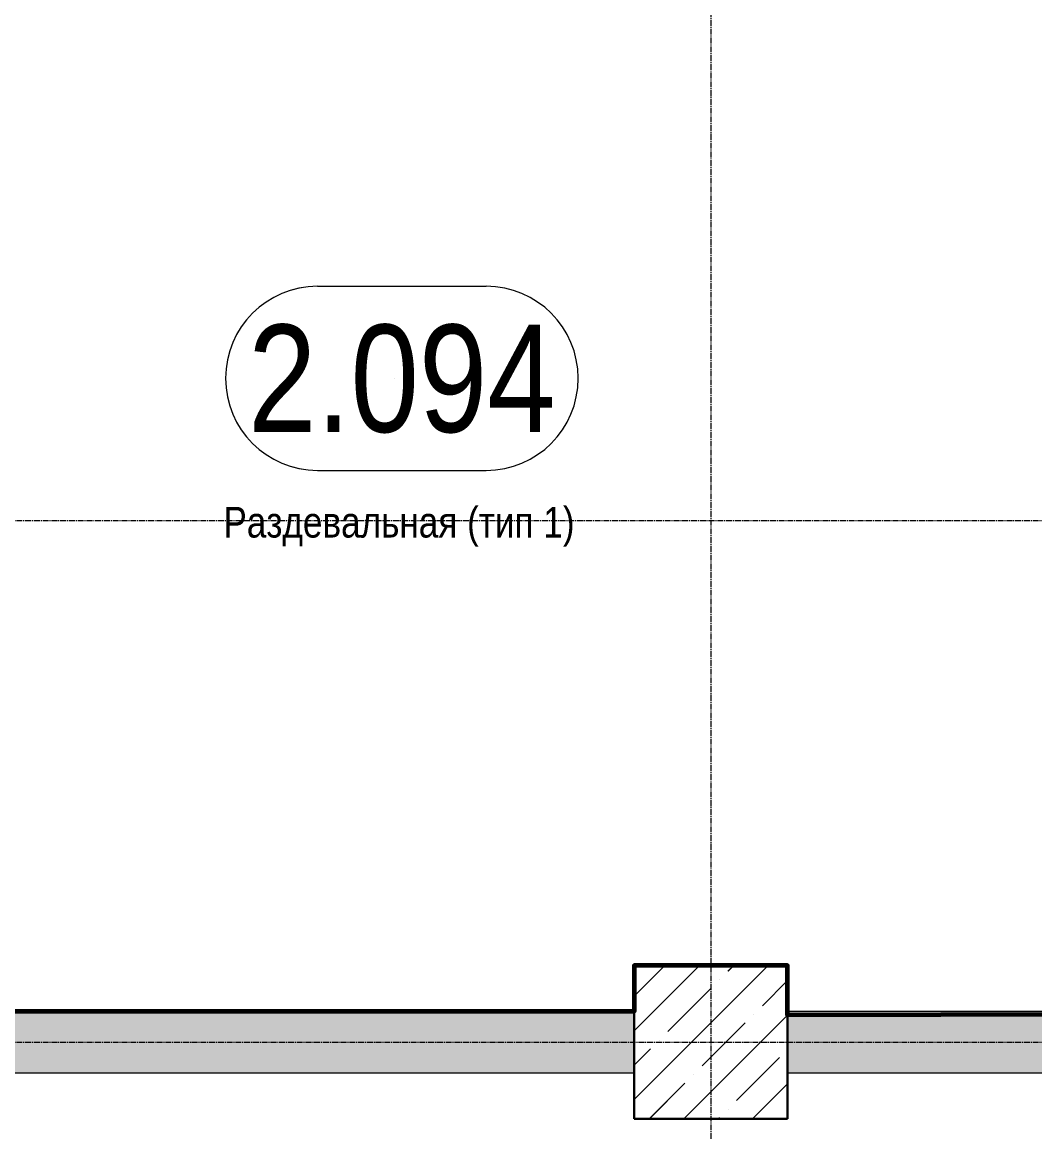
# Model space of a CAD drawing. Header units: millimetres. Extents: x 470010 to 1231400, y -134005 to 421770.
# Drawn here: x 704228 to 707530, y -10704 to -7086 of the extents above; entities that cross this region are included whole.
import ezdxf
from ezdxf.enums import TextEntityAlignment as Align

# ---------------------------------------------------------------- set-up
doc = ezdxf.new("R2010")
doc.units = ezdxf.units.MM
doc.linetypes.add('CENTER2', pattern=[28.575, 19.05, -3.175, 3.175, -3.175])
doc.linetypes.add('HIDDEN2', pattern=[4.7625, 3.175, -1.5875])
doc.layers.get('Defpoints').update_dxf_attribs({"color": 140})
for name, color, linetype, lineweight in [('0) шп потолок', 3, 'Continuous', 60), ('АР_Area', 5, 'Continuous', 5), ('АР_Колонны', 70, 'Continuous', 30), ('АР_Стены ЖБ', 7, 'Continuous', 35), ('АР_Стены ПЕНОблок', 52, 'Continuous', 20), ('АР_Штриховка', 8, 'Continuous', 0)]:
    doc.layers.add(name, color=color, linetype=linetype, lineweight=lineweight)
doc.layers.add('АР_Делит', color=120, linetype='Continuous', lineweight=0, plot=False)
doc.layers.add('РД_Оси_100', color=7, linetype='Continuous', lineweight=0, true_color=0x525252)
doc.styles.add('style1', font='ARIALN.TTF')

# ---------------------------------------------------------------- blocks, each defined once
blk = doc.blocks.new('СОШ_2200_АР_ОСИ_М100_28.05.24')
at = {"layer": 'АР_Делит', "color": 251, "linetype": 'CENTER2', "true_color": 0x636466}
blk.add_line((-5954.958, 83200), (47367.08, 83200), dxfattribs=at)
at = {"layer": 'РД_Оси_100', "color": 251, "linetype": 'CENTER2', "true_color": 0x636466}
blk.add_line((-5954.958, 84900), (119910, 84900), dxfattribs=at)
blk.add_lwpolyline([(33600, 139938.679), (33600, -6155)], dxfattribs=at)
blk = doc.blocks.new('MOK-МаркаПом_овал_ареал')
for p, q in [((-2.75, 3), (2.75, 3)), ((-2.75, -3), (2.75, -3))]:
    blk.add_line(p, q)
for centre, radius, start, end in [((-2.75, 0), 3, 90, 270), ((2.75, 0), 3, 270, 90), ((-3.75, 0), 3.5, 0, 0.001)]:
    blk.add_arc(centre, radius, start, end)
at = {"color": 0, "style": 'style1'}
blk.add_attdef('АР-ПОМЕЩЕНИЕ:НОМЕР', text='', height=3.5, dxfattribs=at).set_placement((0, 0), align=Align.MIDDLE)
at = {"layer": 'Defpoints', "color": 2, "style": 'style1'}
blk.add_attdef('АР-ПОМЕЩЕНИЕ:НАИМЕНОВАНИЕ', text='', height=1, dxfattribs=at).set_placement((-0.094, -4.814), align=Align.MIDDLE)
blk = doc.blocks.new('A$C9108343f')
at = {"layer": 'АР_Штриховка', "linetype": 'Continuous', "lineweight": 0, "true_color": 0x000000}
h = blk.add_hatch(dxfattribs=at)
h.set_pattern_fill('AR-CONC', color=18, angle=45, style=0)
h.set_pattern_definition([(95, (-63444.08, -115658.25), (140.09465, 117.55338), [19.05, -209.55]), (40, (-63444.08, -115658.25), (-160.01845, 110.17673), [15.24, -167.64058]), (145.451445, (-63432.4, -115648.45), (-19.9238, 227.7301), [16.19001, -178.09024]), (91.1842, (-63480, -115622.33), (221.41024, 161.95341), [28.575, -314.325]), (141.63556, (-63461.55, -115608.83), (-7.08662, 342.82676), [24.28502, -267.1356]), (36.18415, (-63480, -115622.33), (-7.08662, 342.82676), [22.85997, -251.45973]), (66, (-63453.06, -115613.35), (179.51998, 34.89515), [19.05, -209.55]), (11, (-63453.06, -115613.35), (-86.53993, 173.9412), [15.24, -167.64]), (116.451445, (-63438.1, -115610.44), (92.98005, 208.83634), [16.19001, -178.08994]), (82.5, (-63444.08, -115658.25), (-57.605469, 61.973414), [0, -165.608, 0, -170.18, 0, -168.275]), (52.5, (-63444.08, -115658.25), (-23.589727, 118.087), [0, -97.028, 0, -161.798, 0, -64.135]), (12.5, (-63484.135, -115698.3), (99.927863, 91.826196), [0, -63.5, 0, -198.12, 0, -262.89]), (2.5, (-63502.1, -115716.26), (86.763904, 122.72239), [0, -82.55, 0, -131.572, 0, -186.69])])
h.paths.add_polyline_path([(34955, 90055), (34955, 89855), (40505, 89855), (40505, 90055)], flags=0)
h = blk.add_hatch(dxfattribs=at)
h.set_pattern_fill('AR-CONC', color=18, angle=45, style=0)
h.set_pattern_definition([(95, (-63444.08, -115658.25), (140.09465, 117.55338), [19.05, -209.55]), (40, (-63444.08, -115658.25), (-160.01845, 110.17673), [15.24, -167.64058]), (145.451445, (-63432.4, -115648.45), (-19.9238, 227.7301), [16.19001, -178.09024]), (91.1842, (-63480, -115622.33), (221.41024, 161.95341), [28.575, -314.325]), (141.63556, (-63461.55, -115608.83), (-7.08662, 342.82676), [24.28502, -267.1356]), (36.18415, (-63480, -115622.33), (-7.08662, 342.82676), [22.85997, -251.45973]), (66, (-63453.06, -115613.35), (179.51998, 34.89515), [19.05, -209.55]), (11, (-63453.06, -115613.35), (-86.53993, 173.9412), [15.24, -167.64]), (116.451445, (-63438.1, -115610.44), (92.98005, 208.83634), [16.19001, -178.08994]), (82.5, (-63444.08, -115658.25), (-57.605469, 61.973414), [0, -165.608, 0, -170.18, 0, -168.275]), (52.5, (-63444.08, -115658.25), (-23.589727, 118.087), [0, -97.028, 0, -161.798, 0, -64.135]), (12.5, (-63484.135, -115698.3), (99.927863, 91.826196), [0, -63.5, 0, -198.12, 0, -262.89]), (2.5, (-63502.1, -115716.26), (86.763904, 122.72239), [0, -82.55, 0, -131.572, 0, -186.69])])
h.paths.add_polyline_path([(41005, 90055), (41005, 89855), (46505, 89855), (46505, 90055)], flags=0)
at = {"layer": '0) шп потолок'}
blk.add_lwpolyline([(52415, 90055.3), (47005, 90055), (47003.9, 90205), (46505, 90205), (46505, 90055), (41005, 90043.2), (41005, 90205), (40505, 90205), (40505, 90055), (34955, 90055), (34955, 90205), (34855, 90205), (34855, 93235), (37705, 93235)], dxfattribs=at)
at = {"layer": 'АР_Колонны', "color": 18, "linetype": 'HIDDEN2', "lineweight": 25, "true_color": 0x000000}
for p, q in [((40505, 90205), (41005, 90205)), ((40505, 89705), (40505, 90205)), ((41005, 90205), (41005, 89705)), ((41005, 89705), (40505, 89705))]:
    blk.add_line(p, q, dxfattribs=at)
at = {"layer": 'АР_Колонны', "color": 18, "linetype": 'Continuous', "lineweight": 15, "true_color": 0x000000}
for p, q in [((41005, 90205), (40505, 90205)), ((40505, 90205), (40505, 89705)), ((41005, 90205), (40505, 90205)), ((40505, 90205), (40505, 89705)), ((41005, 89705), (41005, 90205)), ((41005, 89705), (41005, 90205)), ((40505, 89705), (41005, 89705)), ((40505, 89705), (41005, 89705))]:
    blk.add_line(p, q, dxfattribs=at)
at = {"layer": 'АР_Стены ЖБ', "color": 18, "linetype": 'Continuous', "lineweight": 30, "true_color": 0x000000}
for p, q in [((41005, 90205), (40505, 90205)), ((40505, 90205), (40505, 89705)), ((41005, 89705), (41005, 90205)), ((40505, 89705), (41005, 89705))]:
    blk.add_line(p, q, dxfattribs=at)
at = {"layer": 'АР_Стены ПЕНОблок', "color": 18, "linetype": 'Continuous', "lineweight": 20, "true_color": 0x000000}
for p, q in [((40505, 90055), (34955, 90055)), ((40505, 89855), (40505, 90055)), ((41005, 90055), (41005, 89855)), ((46505, 90055), (41005, 90055)), ((34955, 89855), (40505, 89855)), ((41005, 89855), (46505, 89855))]:
    blk.add_line(p, q, dxfattribs=at)
at = {"layer": 'АР_Штриховка', "color": 18, "linetype": 'Continuous', "lineweight": 5, "true_color": 0x000000}
for p, q in [((40505, 89992.2), (40717.8, 90205)), ((40505, 89767.7), (40942.3, 90205)), ((40505, 90104.4), (40605.5, 90205)), ((40811.1, 90186.1), (40830, 90205)), ((40783, 90158), (40783, 90158)), ((40923.3, 90073.8), (41005, 90155.4)), ((40614.6, 89989.6), (40755, 90129.9)), ((40666.8, 89705), (41005, 90043.2)), ((40895.3, 90045.7), (40895.3, 90045.7)), ((40726.9, 89877.4), (40867.2, 90017.7)), ((40505, 89879.9), (40558.5, 89933.5)), ((40586.6, 89961.6), (40586.6, 89961.6)), ((40839.1, 89765.1), (40979.5, 89905.4)), ((40554.5, 89705), (40670.8, 89821.2)), ((40698.8, 89849.3), (40698.8, 89849.3)), ((40891.3, 89705), (41005, 89818.7)), ((40811.1, 89737), (40811.1, 89737)), ((40779, 89705), (40783, 89709)), ((41003.5, 89705), (41005, 89706.4))]:
    blk.add_line(p, q, dxfattribs=at)
at = {"layer": 'АР_Area', "color": 18, "linetype": 'Continuous', "lineweight": 15, "true_color": 0x000000, "xscale": 100, "yscale": 100, "zscale": 100}
blk.add_blockref('MOK-МаркаПом_овал_ареал', (39747.4, 92119), dxfattribs=at).add_auto_attribs({'АР-ПОМЕЩЕНИЕ:НОМЕР': '2.094', 'АР-ПОМЕЩЕНИЕ:НАИМЕНОВАНИЕ': 'Раздевальная (тип 1)'})
at = {"layer": 'РД_Оси_100'}
blk.add_blockref('СОШ_2200_АР_ОСИ_М100_28.05.24', (7155, 6755), dxfattribs=at)
at = {"layer": 'Defpoints', "color": 18, "true_color": 0x000000, "style": 'style1'}
for p in [(143949.3, 316089.1), (143975, 281639.5), (143890.4, 273244.7), (143840, 264276.8), (143967.8, 254892.4), (12252, 104178.1), (12382.6, 96023.1)]:
    blk.add_attdef('АР-ПОМЕЩЕНИЕ:НАИМЕНОВАНИЕ', text='', height=100, dxfattribs=at).set_placement(p, align=Align.MIDDLE)
at = {"layer": 'Defpoints', "color": 18, "true_color": 0x000000, "style": 'style1', "flags": 8}
for p in [(143951.3, 279099.1), (143848.3, 269251.1), (143875.3, 260094.2), (144049.7, 250824.7), (163419.3, 238153.4), (155897.5, 237966), (183037.2, 237966), (143342.9, 237876.2)]:
    blk.add_attdef('АР-ПОМЕЩЕНИЕ:НАИМЕНОВАНИЕ', text='', height=100, dxfattribs=at).set_placement(p, align=Align.MIDDLE)

msp = doc.modelspace()

# ---------------------------------------------------------------- hatches: boundary and pattern name
at = {"layer": 'АР_Штриховка', "linetype": 'Continuous', "lineweight": 0, "true_color": 0x000000}
h = msp.add_hatch(dxfattribs=at)
h.set_pattern_fill('AR-CONC', color=18, angle=45, style=0)
h.set_pattern_definition([(95, (602274.53, -216024.49), (140.09465, 117.55338), [19.05, -209.55]), (40, (602274.53, -216024.5), (-160.01845, 110.17673), [15.24, -167.64058]), (145.451445, (602286.2, -216014.7), (-19.9238, 227.7301), [16.19001, -178.09024]), (91.1842, (602238.6, -215988.57), (221.41024, 161.95341), [28.575, -314.325]), (141.63556, (602257.06, -215975.07), (-7.08662, 342.82676), [24.28502, -267.1356]), (36.18415, (602238.6, -215988.57), (-7.08662, 342.82676), [22.85997, -251.45973]), (66, (602265.55, -215979.59), (179.51998, 34.89515), [19.05, -209.55]), (11, (602265.55, -215979.59), (-86.53993, 173.9412), [15.24, -167.64]), (116.451445, (602280.51, -215976.68), (92.98005, 208.83634), [16.19001, -178.08994]), (82.5, (602274.53, -216024.49), (-57.605469, 61.973414), [0, -165.608, 0, -170.18, 0, -168.275]), (52.5, (602274.53, -216024.49), (-23.589727, 118.087), [0, -97.028, 0, -161.798, 0, -64.135]), (12.5, (602234.48, -216064.544), (99.927863, 91.826196), [0, -63.5, 0, -198.12, 0, -262.89]), (2.5, (602216.52, -216082.5), (86.763904, 122.72239), [0, -82.55, 0, -131.572, 0, -186.69])])
h.paths.add_polyline_path([(700673.57, -10311.242), (700673.57, -10511.242), (706223.57, -10511.241), (706223.57, -10311.241)], flags=0)
h = msp.add_hatch(dxfattribs=at)
h.set_pattern_fill('AR-CONC', color=18, angle=45, style=0)
h.set_pattern_definition([(95, (602274.53, -216024.49), (140.09465, 117.55338), [19.05, -209.55]), (40, (602274.53, -216024.5), (-160.01845, 110.17673), [15.24, -167.64058]), (145.451445, (602286.2, -216014.7), (-19.9238, 227.7301), [16.19001, -178.09024]), (91.1842, (602238.6, -215988.57), (221.41024, 161.95341), [28.575, -314.325]), (141.63556, (602257.06, -215975.07), (-7.08662, 342.82676), [24.28502, -267.1356]), (36.18415, (602238.6, -215988.57), (-7.08662, 342.82676), [22.85997, -251.45973]), (66, (602265.55, -215979.59), (179.51998, 34.89515), [19.05, -209.55]), (11, (602265.55, -215979.59), (-86.53993, 173.9412), [15.24, -167.64]), (116.451445, (602280.51, -215976.68), (92.98005, 208.83634), [16.19001, -178.08994]), (82.5, (602274.53, -216024.49), (-57.605469, 61.973414), [0, -165.608, 0, -170.18, 0, -168.275]), (52.5, (602274.53, -216024.49), (-23.589727, 118.087), [0, -97.028, 0, -161.798, 0, -64.135]), (12.5, (602234.48, -216064.544), (99.927863, 91.826196), [0, -63.5, 0, -198.12, 0, -262.89]), (2.5, (602216.52, -216082.5), (86.763904, 122.72239), [0, -82.55, 0, -131.572, 0, -186.69])])
h.paths.add_polyline_path([(706723.57, -10311.241), (706723.57, -10511.241), (712223.57, -10511.24), (712223.57, -10311.24)], flags=0)

# ---------------------------------------------------------------- linework, layer by layer
at = {"layer": '0) шп потолок'}
msp.add_lwpolyline([(718133.57, -10310.894), (712723.57, -10311.24), (712722.558, -10161.242), (712223.57, -10161.242), (712223.57, -10311.24), (706723.57, -10323.063), (706723.57, -10161.242), (706223.57, -10161.242), (706223.57, -10311.241), (700673.57, -10311.241), (700673.57, -10161.242), (700573.57, -10161.242), (700573.57, -7131.242), (703423.573, -7131.242)], dxfattribs=at)
at = {"layer": 'АР_Колонны', "color": 18, "linetype": 'HIDDEN2', "lineweight": 25, "true_color": 0x000000}
for p, q in [((706223.57, -10161.242), (706723.57, -10161.242)), ((706223.57, -10661.242), (706223.57, -10161.242)), ((706723.57, -10161.242), (706723.57, -10661.242)), ((706723.57, -10661.242), (706223.57, -10661.242))]:
    msp.add_line(p, q, dxfattribs=at)
at = {"layer": 'АР_Колонны', "color": 18, "linetype": 'Continuous', "lineweight": 15, "true_color": 0x000000}
for p, q in [((706723.57, -10161.242), (706223.57, -10161.242)), ((706223.57, -10161.242), (706223.57, -10661.242)), ((706723.57, -10161.242), (706223.57, -10161.242)), ((706223.57, -10161.242), (706223.57, -10661.242)), ((706723.57, -10661.242), (706723.57, -10161.242)), ((706723.57, -10661.242), (706723.57, -10161.242)), ((706223.57, -10661.242), (706723.57, -10661.242)), ((706223.57, -10661.242), (706723.57, -10661.242))]:
    msp.add_line(p, q, dxfattribs=at)
at = {"layer": 'АР_Стены ЖБ', "color": 18, "linetype": 'Continuous', "lineweight": 30, "true_color": 0x000000}
for p, q in [((706723.57, -10161.242), (706223.57, -10161.242)), ((706223.57, -10161.242), (706223.57, -10661.242)), ((706723.57, -10661.242), (706723.57, -10161.242)), ((706223.57, -10661.242), (706723.57, -10661.242))]:
    msp.add_line(p, q, dxfattribs=at)
at = {"layer": 'АР_Стены ПЕНОблок', "color": 18, "linetype": 'Continuous', "lineweight": 20, "true_color": 0x000000}
for p, q in [((706223.57, -10311.241), (700673.57, -10311.242)), ((706223.57, -10511.241), (706223.57, -10311.241)), ((712223.57, -10311.24), (706723.57, -10311.241)), ((706723.57, -10311.241), (706723.57, -10511.241)), ((700673.57, -10511.242), (706223.57, -10511.241)), ((706723.57, -10511.241), (712223.57, -10511.24))]:
    msp.add_line(p, q, dxfattribs=at)
at = {"layer": 'АР_Штриховка', "color": 18, "linetype": 'Continuous', "lineweight": 5, "true_color": 0x000000}
for p, q in [((706223.57, -10374.05), (706436.378, -10161.242)), ((706223.57, -10598.557), (706660.885, -10161.242)), ((706223.57, -10261.797), (706324.125, -10161.242)), ((706529.69, -10180.184), (706548.632, -10161.242)), ((706333.247, -10376.627), (706473.563, -10236.31)), ((706641.943, -10292.437), (706723.57, -10210.81)), ((706385.391, -10661.242), (706723.57, -10323.063)), ((706445.5, -10488.88), (706585.817, -10348.563)), ((706223.57, -10486.304), (706277.12, -10432.753)), ((706557.753, -10601.133), (706698.07, -10460.817)), ((706273.138, -10661.242), (706389.374, -10545.006)), ((706609.897, -10661.242), (706723.57, -10547.57)), ((706497.644, -10661.242), (706501.627, -10657.26)), ((706722.151, -10661.242), (706723.57, -10659.823))]:
    msp.add_line(p, q, dxfattribs=at)

# ---------------------------------------------------------------- block references
msp.add_blockref('A$C9108343f', (665718.612, -100366.242))
at = {"layer": 'АР_Area', "color": 18, "linetype": 'Continuous', "lineweight": 15, "true_color": 0x000000, "xscale": 100, "yscale": 100, "zscale": 100}
msp.add_blockref('MOK-МаркаПом_овал_ареал', (705465.992, -8247.237), dxfattribs=at).add_auto_attribs({'АР-ПОМЕЩЕНИЕ:НОМЕР': '2.094', 'АР-ПОМЕЩЕНИЕ:НАИМЕНОВАНИЕ': 'Раздевальная (тип 1)'})
at = {"layer": 'РД_Оси_100'}
msp.add_blockref('СОШ_2200_АР_ОСИ_М100_28.05.24', (672873.57, -93611.242), dxfattribs=at)

doc.saveas('drawing.dxf')
